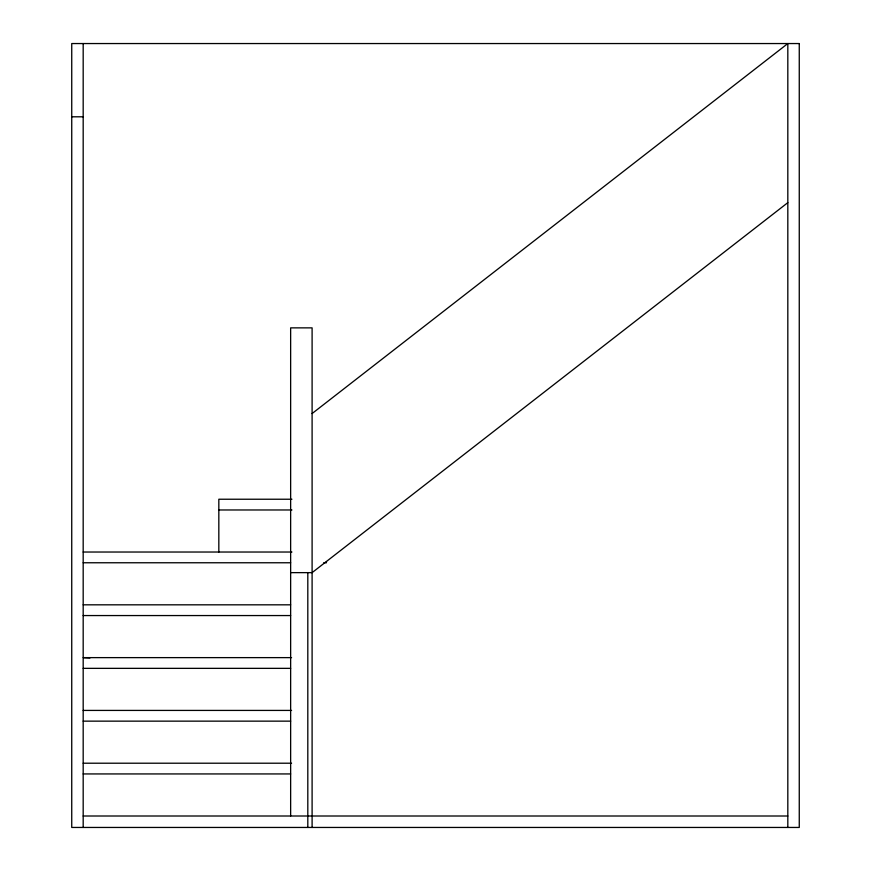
<?xml version="1.0" encoding="UTF-8"?>
<svg xmlns="http://www.w3.org/2000/svg" width="871" height="871" viewBox="0 0 871 871"><rect width="100%" height="100%" fill="white"/><g stroke="black" fill="none" stroke-linecap="round" stroke-linejoin="round"><path stroke-width="1.31" d="M312.101 413.551L787.82 43.55L787.82 827.45M787.82 202.649L312.101 572.639L290.642 572.639M71.738 116.801L83.181 116.801M291.927 499.235L218.828 499.235L218.828 552.029M218.828 509.971L291.927 509.971M83.181 552.029L291.927 552.029M83.181 562.764L290.642 562.764M323.707 562.764L326.407 562.764L326.407 561.512M83.181 604.822L290.642 604.822M83.181 615.557L290.642 615.557M291.567 657.627L83.181 657.627L89.963 657.975M83.181 668.351L290.642 668.351M83.181 710.42L291.567 710.42M83.181 721.144L290.642 721.144M83.181 763.214L291.567 763.214M83.181 773.938L290.642 773.938M83.181 816.007L787.82 816.007M312.101 827.45L312.101 327.866L290.642 327.866L290.642 816.007M307.811 572.639L307.811 827.45M83.181 43.55L83.181 827.45M799.262 43.55L71.738 43.55L71.738 827.45L799.262 827.45L799.262 43.55"/></g></svg>
